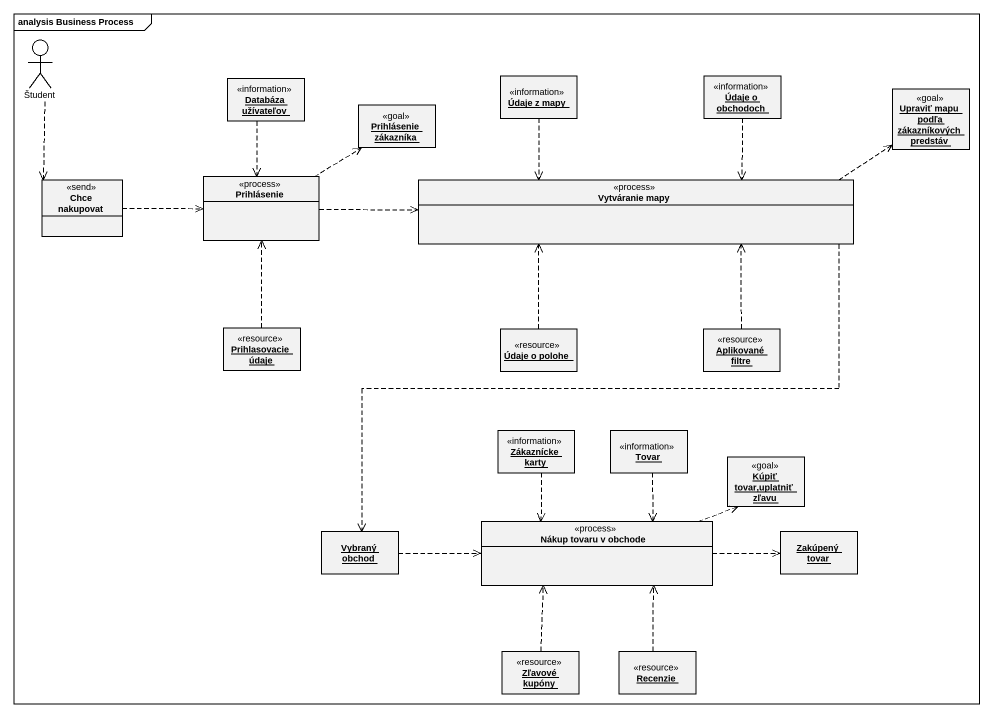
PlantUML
@startuml
mainframe analysis Business Process
allowmixing
hide circle
hide empty members
actor Študent
object "Databáza užívateľov" as Databáza_užívateľov <<information>>
object "Prihlásenie zákazníka" as Prihlásenie_zákazníka <<goal>>
object "Údaje z mapy" as Údaje_z_mapy <<information>>
object "Údaje o obchodoch" as Údaje_o_obchodoch <<information>>
object "Upraviť mapu podľa zákazníkových predstáv" as Upraviť_mapu_podľa <<goal>>
class "Chce nakupovat" as Chce_nakupovat <<send>>
class Prihlásenie <<process>>
class "Vytváranie mapy" as Vytváranie_mapy <<process>>
object "Prihlasovacie údaje" as Prihlasovacie_údaje <<resource>>
object "Údaje o polohe" as Údaje_o_polohe <<resource>>
object "Aplikované filtre" as Aplikované_filtre <<resource>>
object "Zákaznícke karty" as Zákaznícke_karty <<information>>
object Tovar <<information>>
object "Kúpiť tovar,uplatniť zľavu" as Kúpiť_tovar_uplatniť_zľavu <<goal>>
class "Nákup tovaru v obchode" as Nákup_tovaru_v_obchode <<process>>
object "Vybraný obchod" as Vybraný_obchod
object "Zakúpený tovar" as Zakúpený_tovar
object "Zľavové kupóny" as Zľavové_kupóny <<resource>>
object Recenzie <<resource>>
Študent ..> Chce_nakupovat
Databáza_užívateľov ..> Prihlásenie
Údaje_z_mapy ..> Vytváranie_mapy
Údaje_o_obchodoch ..> Vytváranie_mapy
Chce_nakupovat .right.> Prihlásenie
Prihlásenie .up.> Prihlásenie_zákazníka
Prihlásenie .right.> Vytváranie_mapy
Vytváranie_mapy .right.> Upraviť_mapu_podľa
Vytváranie_mapy ..> Vybraný_obchod
Prihlasovacie_údaje .up.> Prihlásenie
Údaje_o_polohe .up.> Vytváranie_mapy
Aplikované_filtre .up.> Vytváranie_mapy
Zákaznícke_karty ..> Nákup_tovaru_v_obchode
Tovar ..> Nákup_tovaru_v_obchode
Nákup_tovaru_v_obchode .right.> Kúpiť_tovar_uplatniť_zľavu
Nákup_tovaru_v_obchode .right.> Zakúpený_tovar
Vybraný_obchod .right.> Nákup_tovaru_v_obchode
Zľavové_kupóny .up.> Nákup_tovaru_v_obchode
Recenzie .up.> Nákup_tovaru_v_obchode
@enduml
